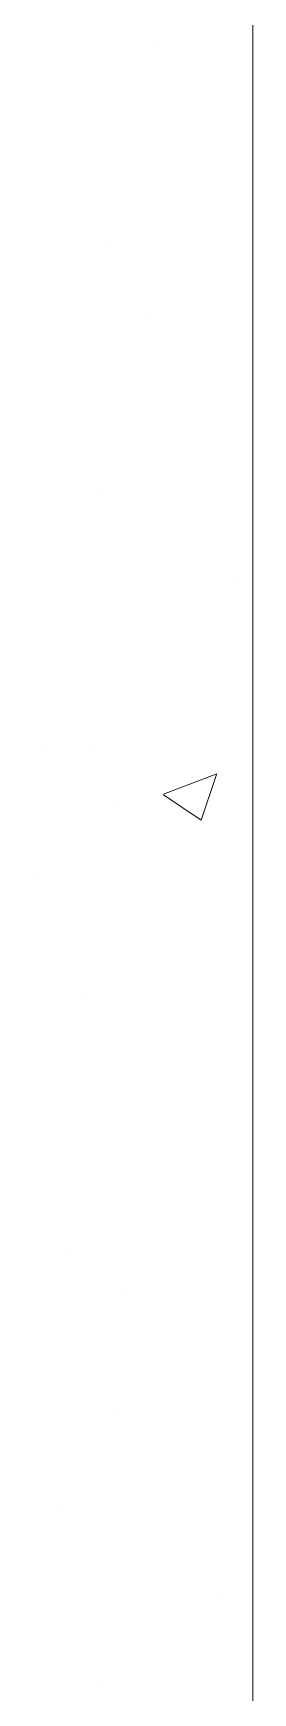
# Model space of a CAD drawing. Header units: millimetres. Extents: x 470010 to 1231400, y -134005 to 421770.
# Drawn here: x 672900 to 672974, y -16831 to -16275 of the extents above; entities that cross this region are included whole.
import ezdxf
from ezdxf.enums import TextEntityAlignment as Align

# ---------------------------------------------------------------- set-up
doc = ezdxf.new("R2010")
doc.units = ezdxf.units.MM
doc.layers.get('Defpoints').update_dxf_attribs({"color": 140})
doc.layers.add('АР_Стены ПЕНОблок', color=52, linetype='Continuous', lineweight=20)
doc.layers.add('АР_Штриховка', color=8, linetype='Continuous', lineweight=0)
doc.styles.add('style1', font='ARIALN.TTF')

# ---------------------------------------------------------------- blocks, each defined once
blk = doc.blocks.new('A$C9108343f')
at = {"layer": 'АР_Стены ПЕНОблок', "color": 18, "linetype": 'Continuous', "lineweight": 20, "true_color": 0x000000}
blk.add_line((7254.96, 21355), (7254.96, 97555), dxfattribs=at)
at = {"layer": 'АР_Штриховка', "color": 18, "linetype": 'Continuous', "lineweight": 0, "true_color": 0x000000}
for p, q in [((7222.13, 84088.55), (7222.13, 84088.55)), ((7206.46, 84021.39), (7206.46, 84021.39)), ((7218.9, 83996.75), (7218.9, 83996.75)), ((7203.37, 83936.83), (7203.37, 83936.83)), ((7248.28, 83909.23), (7248.28, 83909.23)), ((7184.5, 83852.88), (7184.5, 83852.88)), ((7200.28, 83852.28), (7200.28, 83852.28)), ((7225.1, 83836.34), (7242.88, 83843.17)), ((7237.67, 83827.65), (7242.82, 83843)), ((7225.02, 83836.18), (7237.66, 83827.66)), ((7207.83, 83832.27), (7207.83, 83832.27)), ((7181.46, 83809.05), (7181.46, 83809.05)), ((7197.19, 83767.72), (7197.19, 83767.72)), ((7194.1, 83683.17), (7194.1, 83683.17)), ((7211.92, 83668.36), (7211.92, 83668.36)), ((7208.23, 83629.81), (7208.23, 83629.81)), ((7191.01, 83598.61), (7191.01, 83598.61)), ((7243.42, 83567.64), (7243.42, 83567.64)), ((7205, 83538), (7205, 83538))]:
    blk.add_line(p, q, dxfattribs=at)
at = {"layer": 'Defpoints', "color": 18, "true_color": 0x000000, "style": 'style1'}
for p in [(143949.34, 316089.12), (143974.98, 281639.5), (143890.4, 273244.71), (143839.99, 264276.81), (143967.75, 254892.38), (12251.96, 104178.14), (12382.58, 96023.14)]:
    blk.add_attdef('АР-ПОМЕЩЕНИЕ:НАИМЕНОВАНИЕ', text='', height=100, dxfattribs=at).set_placement(p, align=Align.MIDDLE)
at = {"layer": 'Defpoints', "color": 18, "true_color": 0x000000, "style": 'style1', "flags": 8}
for p in [(143951.3, 279099.09), (143848.34, 269251.11), (143875.33, 260094.25), (144049.74, 250824.7), (163419.28, 238153.36), (155897.46, 237965.97), (183037.2, 237965.97), (143342.94, 237876.19)]:
    blk.add_attdef('АР-ПОМЕЩЕНИЕ:НАИМЕНОВАНИЕ', text='', height=100, dxfattribs=at).set_placement(p, align=Align.MIDDLE)

msp = doc.modelspace()

# ---------------------------------------------------------------- linework, layer by layer
at = {"layer": 'АР_Стены ПЕНОблок', "color": 18, "linetype": 'Continuous', "lineweight": 20, "true_color": 0x000000}
msp.add_line((672973.57, -79011.242), (672973.57, -2811.242), dxfattribs=at)
at = {"layer": 'АР_Штриховка', "color": 18, "linetype": 'Continuous', "lineweight": 0, "true_color": 0x000000}
for p, q in [((672943.708, -16529.902), (672961.493, -16523.075)), ((672956.286, -16538.588), (672961.436, -16523.239)), ((672943.636, -16530.061), (672956.27, -16538.583))]:
    msp.add_line(p, q, dxfattribs=at)

# ---------------------------------------------------------------- block references
msp.add_blockref('A$C9108343f', (665718.612, -100366.242))

doc.saveas('drawing.dxf')
